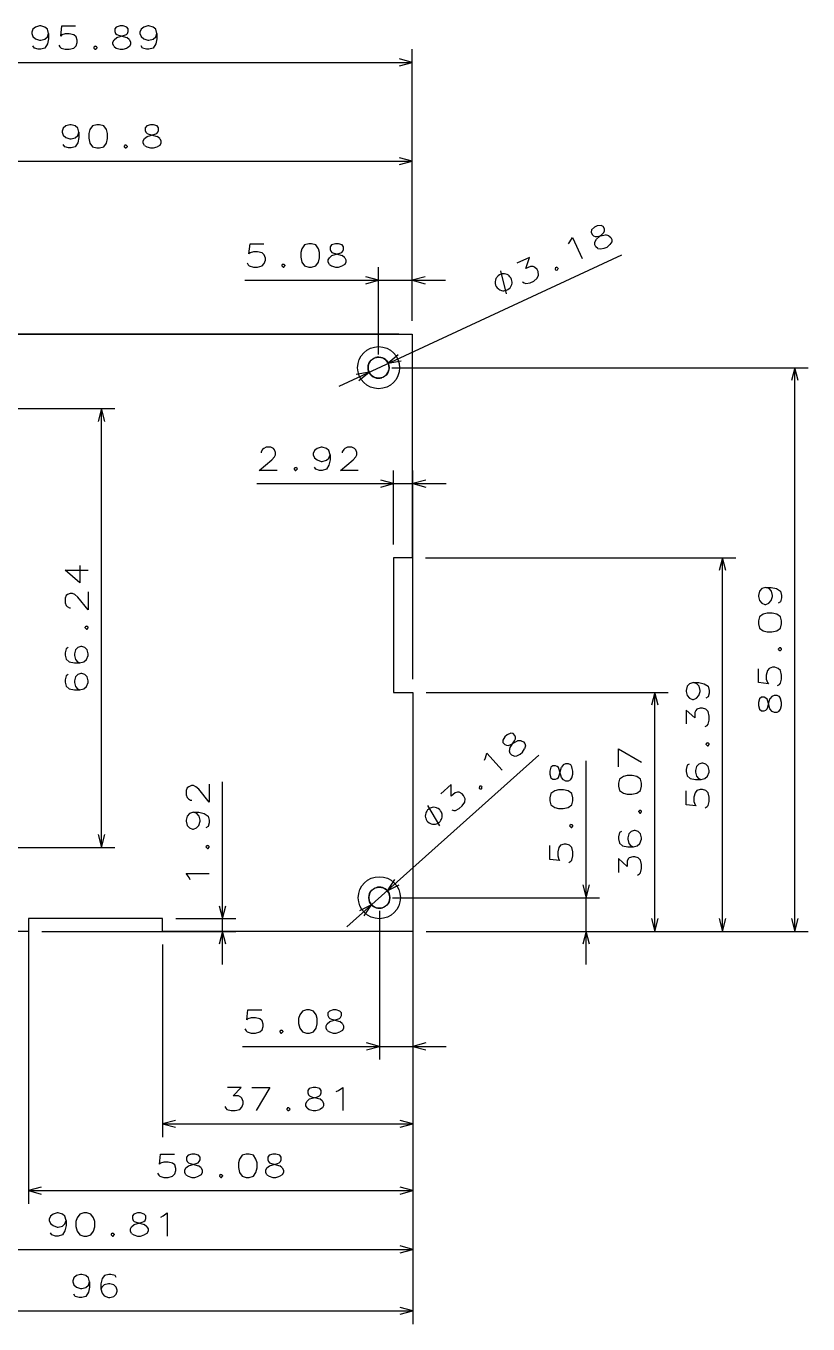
# Model space of a CAD drawing. Extents: x 21 to 231, y 6 to 201.
# Drawn here: x 112.5 to 230.6, y 5.5 to 201.5 of the extents above; entities that cross this region are included whole.
import ezdxf

# ---------------------------------------------------------------- set-up
doc = ezdxf.new("R2010")
doc.units = 0
doc.layers.get('0').update_dxf_attribs({"linetype": 'CONTINUOUS'})

msp = doc.modelspace()

# ---------------------------------------------------------------- linework, layer by layer
at = {"color": 3}
for p, q in [((170.84053, 156.969513), (170.84053, 197.973053)), ((74.950531, 195.973053), (170.84053, 195.973053)), ((170.84053, 156.969513), (170.84053, 183.056824)), ((80.040527, 181.056824), (170.84053, 181.056824)), ((159.782745, 147.115662), (202.489182, 166.93248)), ((145.554642, 163.084305), (175.84053, 163.084305)), ((168.84053, 154.969513), (24.461411, 154.969513)), ((167.760529, 149.889496), (230.633057, 149.889496)), ((228.633057, 64.799507), (228.633057, 149.889496)), ((80.710533, 143.719513), (125.894424, 143.719513)), ((123.894424, 77.479507), (123.894424, 143.719513)), ((170.950531, 102.869507), (170.950531, 134.381714)), ((147.382141, 132.381714), (175.950531, 132.381714)), ((172.84053, 121.189507), (219.712433, 121.189507)), ((217.712433, 64.799507), (217.712433, 121.189507)), ((172.950531, 100.869507), (209.497162, 100.869507)), ((207.497162, 64.799507), (207.497162, 100.869507)), ((170.950531, 98.869507), (170.950531, 45.442513)), ((170.950531, 98.869507), (170.950531, 14.796417)), ((170.950531, 98.869507), (170.950531, 23.667656)), ((160.953751, 65.491646), (189.97525, 91.391197)), ((197.124039, 59.799507), (197.124039, 90.527893)), ((142.184189, 59.799507), (142.184189, 87.367897)), ((80.710533, 77.479507), (125.894424, 77.479507)), ((167.870529, 69.879509), (199.124039, 69.879509)), ((165.870529, 67.879509), (165.870529, 45.442513)), ((112.870529, 64.719505), (112.870529, 23.667656)), ((114.870529, 64.799507), (144.184189, 64.799507)), ((172.950531, 64.799507), (209.497162, 64.799507)), ((172.950531, 64.799507), (199.124039, 64.799507)), ((172.950531, 64.799507), (230.633057, 64.799507)), ((172.950531, 64.799507), (219.712433, 64.799507)), ((133.140533, 62.799507), (133.140533, 33.748608)), ((170.950531, 62.799507), (170.950531, 33.748608)), ((170.950531, 62.799507), (170.950531, 5.521938)), ((145.222137, 47.442513), (175.950531, 47.442513)), ((133.140533, 35.748608), (170.950531, 35.748608)), ((112.870529, 25.667656), (170.950531, 25.667656)), ((80.140533, 16.796417), (170.950531, 16.796417)), ((74.950531, 7.521938), (170.950531, 7.521938))]:
    msp.add_line(p, q, dxfattribs=at)
at = {"color": 3, "ltscale": 0.32987}
msp.add_line((165.760529, 151.889496), (165.760529, 165.084305), dxfattribs=at)
at = {"color": 3, "ltscale": 0.20287}
msp.add_line((170.84053, 156.969513), (170.84053, 165.084305), dxfattribs=at)
at = {"color": 7}
for p, q in [((74.950531, 154.969513), (170.84053, 154.969513)), ((170.84053, 154.969513), (170.84053, 121.189507)), ((168.030533, 121.189507), (168.030533, 100.869507)), ((170.950531, 100.869507), (170.950531, 64.799507)), ((133.140533, 66.719505), (112.870529, 66.719505)), ((112.870529, 64.799507), (74.950531, 64.799507)), ((170.950531, 64.799507), (133.140533, 64.799507))]:
    msp.add_line(p, q, dxfattribs=at)
at = {"color": 3, "ltscale": 0.279805}
msp.add_line((168.030533, 123.189507), (168.030533, 134.381714), dxfattribs=at)
at = {"color": 7, "ltscale": 0.07025}
msp.add_line((170.84053, 121.189507), (168.030533, 121.189507), dxfattribs=at)
at = {"color": 7, "ltscale": 0.073}
msp.add_line((168.030533, 100.869507), (170.950531, 100.869507), dxfattribs=at)
at = {"color": 7, "ltscale": 0.048}
for p, q in [((112.870529, 66.719505), (112.870529, 64.799507)), ((133.140533, 64.799507), (133.140533, 66.719505))]:
    msp.add_line(p, q, dxfattribs=at)
at = {"color": 3, "ltscale": 0.226091}
msp.add_line((135.140533, 66.719505), (144.184189, 66.719505), dxfattribs=at)
at = {"color": 3}
for points in [[(115.906822, 200.344025), (115.737465, 200.964996), (115.3423, 201.303711), (114.721336, 201.473053), (114.551987, 201.473053), (113.931015, 201.303711), (113.535858, 200.964996), (113.366501, 200.513397), (113.366501, 200.344025), (113.535858, 199.892426), (113.931015, 199.553711), (114.551987, 199.327911), (114.721336, 199.327911), (115.3423, 199.497253), (115.737465, 199.835968), (115.906822, 200.344025), (115.906815, 199.553711), (115.737465, 198.763397), (115.3423, 198.142426), (114.721336, 197.973053), (114.326172, 197.973053), (113.761658, 198.142426), (113.535858, 198.48114)], [(117.453598, 198.594025), (117.622955, 198.311768), (117.792305, 198.142426), (118.413269, 197.973053), (119.034241, 197.973053), (119.711655, 198.142426), (120.050369, 198.48114), (120.219727, 198.989197), (120.219727, 199.327911), (120.050369, 199.835968), (119.711655, 200.118225), (119.034241, 200.287567), (118.413269, 200.287567), (117.905212, 200.118225), (117.735855, 199.948853), (117.905212, 201.473053), (119.993919, 201.473053)], [(125.79715, 198.368225), (125.627792, 198.70694), (125.627792, 199.045654), (125.79715, 199.384338), (126.192307, 199.723053), (127.377792, 200.061768), (127.660049, 200.174683), (127.829407, 200.344025), (127.942307, 200.626282), (127.942307, 201.021454), (127.716499, 201.303711)], [(126.135849, 201.303711), (125.910049, 201.021454), (125.910049, 200.626282), (126.022949, 200.344025), (126.192307, 200.174683), (126.474564, 200.061768), (127.716499, 199.723053)], [(127.716499, 201.303711), (127.151978, 201.473053), (126.700371, 201.473053), (126.135849, 201.303711)], [(132.255219, 200.344025), (132.085846, 200.964996), (131.690689, 201.303711), (131.069733, 201.473053), (130.900375, 201.473053), (130.279404, 201.303711), (129.884247, 200.964996), (129.71489, 200.513397), (129.71489, 200.344025), (129.884247, 199.892426), (130.279404, 199.553711), (130.900375, 199.327911), (131.069733, 199.327911), (131.690689, 199.497253), (132.085846, 199.835968), (132.255219, 200.344025), (132.255203, 199.553711), (132.085846, 198.763397), (131.690689, 198.142426), (131.069733, 197.973053), (130.674561, 197.973053), (130.110046, 198.142426), (129.884247, 198.48114)], [(122.895531, 198.424683), (122.726181, 198.25531)], [(122.726181, 198.25531), (122.726181, 198.142426)], [(122.726181, 198.142426), (122.895531, 197.973053)], [(122.895531, 198.424683), (123.008438, 198.424683)], [(122.895531, 197.973053), (123.008438, 197.973053)], [(123.177788, 198.25531), (123.008438, 198.424683)], [(123.008438, 197.973053), (123.177788, 198.142426)], [(123.177788, 198.25531), (123.177788, 198.142426)], [(125.79715, 198.368225), (126.135849, 198.142426), (126.700371, 197.973053), (127.151978, 197.973053), (127.716499, 198.142426)], [(128.111664, 199.384338), (127.716499, 199.723053)], [(128.111664, 199.384338), (128.281006, 199.045654), (128.281006, 198.70694), (128.111664, 198.368225), (127.716499, 198.142426)], [(168.908676, 195.455414), (170.84053, 195.973053), (168.908676, 196.490692)], [(120.495377, 185.427795), (120.326019, 186.048767), (119.930862, 186.387482), (119.309891, 186.556824), (119.140533, 186.556824), (118.519569, 186.387482), (118.124405, 186.048767), (117.955048, 185.597153), (117.955048, 185.427795), (118.124405, 184.976196), (118.519569, 184.637482), (119.140533, 184.411667), (119.309891, 184.411667), (119.930862, 184.581024), (120.326019, 184.919739), (120.495377, 185.427795), (120.495377, 184.637482), (120.326019, 183.847153), (119.930862, 183.226196), (119.309891, 183.056824), (118.914734, 183.056824), (118.350212, 183.226196), (118.124405, 183.564896)], [(130.385696, 183.451996), (130.216339, 183.79071), (130.216339, 184.12941), (130.385696, 184.468124), (130.780853, 184.806824), (131.966339, 185.145538), (132.248596, 185.258453), (132.417953, 185.427795), (132.530853, 185.710052), (132.530853, 186.105225), (132.305054, 186.387482)], [(130.724411, 186.387482), (130.498596, 186.105225), (130.498596, 185.710052), (130.611511, 185.427795), (130.780853, 185.258453), (131.06311, 185.145538), (132.305054, 184.806824)], [(132.305054, 186.387482), (131.74054, 186.556824), (131.288925, 186.556824), (130.724411, 186.387482)], [(132.700211, 184.468124), (132.305054, 184.806824)], [(132.700211, 184.468124), (132.869568, 184.12941), (132.869568, 183.79071), (132.700211, 183.451996), (132.305054, 183.226196)], [(127.484085, 183.508453), (127.314728, 183.339081)], [(127.314728, 183.339081), (127.314728, 183.226196)], [(127.314728, 183.226196), (127.484085, 183.056824)], [(127.484085, 183.508453), (127.596985, 183.508453)], [(127.484085, 183.056824), (127.596985, 183.056824)], [(127.766342, 183.339081), (127.596985, 183.508453)], [(127.596985, 183.056824), (127.766342, 183.226196)], [(127.766342, 183.339081), (127.766342, 183.226196)], [(130.385696, 183.451996), (130.724411, 183.226196), (131.288925, 183.056824), (131.74054, 183.056824), (132.305054, 183.226196)], [(168.908676, 180.5392), (170.84053, 181.056824), (168.908676, 181.574463)], [(197.941101, 170.698639), (197.855072, 170.347565), (198.021408, 169.989105), (198.242615, 169.780594), (198.467529, 169.698257), (198.771088, 169.714661), (200.040222, 169.930161)], [(199.374893, 171.363953), (198.791534, 171.279968), (198.381882, 171.089874), (197.941101, 170.698639)], [(198.869446, 167.893295), (198.573257, 168.129257), (198.430679, 168.436493), (198.441742, 168.815033), (198.657623, 169.288605), (199.590408, 170.094833), (199.79892, 170.316055), (199.881256, 170.540955), (199.864868, 170.844513), (199.698532, 171.202972), (199.374893, 171.363953)], [(145.893356, 165.705261), (146.062714, 165.423004), (146.232056, 165.253662), (146.853027, 165.084305), (147.473999, 165.084305), (148.151413, 165.253662), (148.490128, 165.592377), (148.659485, 166.100433), (148.659485, 166.439148), (148.490128, 166.947205), (148.151413, 167.229462), (147.473999, 167.398819), (146.853027, 167.398819), (146.344971, 167.229462), (146.175613, 167.06012), (146.344971, 168.584305), (148.43367, 168.584305)], [(160.243347, 168.414948), (159.678833, 168.584305), (159.227219, 168.584305), (158.662704, 168.414948)], [(194.423782, 168.568665), (194.659744, 168.864853)], [(194.659744, 168.864853), (195.032928, 169.535889), (196.506134, 166.361038)], [(200.541229, 169.789246), (200.040222, 169.930161)], [(200.541229, 169.789246), (200.837418, 169.553284), (200.979996, 169.246033), (200.968933, 168.867523), (200.705536, 168.496353)], [(158.324005, 165.479462), (158.154648, 165.818176), (158.154648, 166.156891), (158.324005, 166.495605), (158.719162, 166.834305), (159.904648, 167.173004), (160.186905, 167.285919), (160.356262, 167.455261), (160.469162, 167.737534), (160.469162, 168.13269), (160.243347, 168.414948)], [(158.662704, 168.414948), (158.436905, 168.13269), (158.436905, 167.737534), (158.549805, 167.455261), (158.719162, 167.285919), (159.001419, 167.173004), (160.243347, 166.834305)], [(160.638519, 166.495605), (160.243347, 166.834305)], [(198.869446, 167.893295), (199.271729, 167.831039), (199.855087, 167.915039), (200.26474, 168.105118), (200.705536, 168.496353)], [(151.335297, 165.535919), (151.165939, 165.366562)], [(151.165939, 165.366562), (151.165939, 165.253662)], [(151.165939, 165.253662), (151.335297, 165.084305)], [(151.335297, 165.535919), (151.448196, 165.535919)], [(151.335297, 165.084305), (151.448196, 165.084305)], [(151.617554, 165.366562), (151.448196, 165.535919)], [(151.448196, 165.084305), (151.617554, 165.253662)], [(151.617554, 165.366562), (151.617554, 165.253662)], [(158.324005, 165.479462), (158.662704, 165.253662), (159.227219, 165.084305), (159.678833, 165.084305), (160.243347, 165.253662)], [(160.638519, 166.495605), (160.807877, 166.156891), (160.807877, 165.818176), (160.638519, 165.479462), (160.243347, 165.253662)], [(187.498566, 162.865875), (187.770996, 162.681122), (187.995895, 162.598785), (188.630463, 162.706543), (189.193741, 162.967926), (189.736938, 163.406677), (189.901627, 163.856476), (189.841385, 164.388641), (189.698822, 164.695877), (189.331345, 165.085464), (189.106445, 165.167801), (188.727921, 165.178848), (188.011017, 164.846191), (188.539856, 166.522949), (186.645187, 165.643768)], [(192.506226, 165.002853), (192.423889, 164.777954)], [(192.423889, 164.777954), (192.471405, 164.675537)], [(192.471405, 164.675537), (192.69632, 164.593201)], [(192.506226, 165.002853), (192.608643, 165.050385)], [(192.833542, 164.968033), (192.608643, 165.050385)], [(192.69632, 164.593201), (192.798737, 164.640717)], [(192.798737, 164.640717), (192.881073, 164.865631)], [(192.833542, 164.968033), (192.881073, 164.865631)], [(163.828674, 162.566666), (165.760529, 163.084305), (163.828674, 163.601944)], [(172.772385, 163.601944), (170.84053, 163.084305), (172.772385, 162.566666)], [(185.063995, 161.051605), (184.225769, 164.521088)], [(168.73732, 151.841461), (167.20282, 150.558762), (169.17308, 150.902359)], [(162.783737, 147.937561), (164.318237, 149.220245), (162.347977, 148.876648)], [(229.150696, 147.957657), (228.633057, 149.889496), (228.115417, 147.957657)], [(124.412064, 141.787659), (123.894424, 143.719513), (123.376785, 141.787659)], [(150.430527, 134.381714), (147.720856, 134.381714), (149.640213, 135.962357), (150.03537, 136.413971), (150.204727, 136.752686), (150.204727, 137.0914), (150.03537, 137.486542), (149.866013, 137.712357), (149.470856, 137.881714), (148.793427, 137.881714), (148.39827, 137.712357), (148.228912, 137.542999), (148.003113, 137.204285), (148.003113, 137.034943)], [(158.435364, 136.752686), (158.266022, 137.373657), (157.87085, 137.712357), (157.249878, 137.881714), (157.080536, 137.881714), (156.459564, 137.712357), (156.064407, 137.373657), (155.89505, 136.922028), (155.89505, 136.752686), (156.064407, 136.301071), (156.459564, 135.962357), (157.080536, 135.736542), (157.249878, 135.736542), (157.87085, 135.905914), (158.266022, 136.244614), (158.435364, 136.752686), (158.435364, 135.962357), (158.266022, 135.172028), (157.87085, 134.551071), (157.249878, 134.381714), (156.854721, 134.381714), (156.290207, 134.551071), (156.064407, 134.889771)], [(162.691818, 134.381714), (159.982147, 134.381714), (161.901505, 135.962357), (162.296661, 136.413971), (162.466019, 136.752686), (162.466019, 137.0914), (162.296661, 137.486542), (162.127304, 137.712357), (161.732147, 137.881714), (161.054718, 137.881714), (160.659561, 137.712357), (160.490204, 137.542999), (160.264404, 137.204285), (160.264404, 137.034943)], [(153.162781, 134.833328), (152.993439, 134.663971)], [(152.993439, 134.663971), (152.993439, 134.551071)], [(152.993439, 134.551071), (153.162781, 134.381714)], [(153.162781, 134.833328), (153.275696, 134.833328)], [(153.162781, 134.381714), (153.275696, 134.381714)], [(153.445053, 134.663971), (153.275696, 134.833328)], [(153.275696, 134.381714), (153.445053, 134.551071)], [(153.445053, 134.663971), (153.445053, 134.551071)], [(166.098679, 131.864075), (168.030533, 132.381714), (166.098679, 132.899353)], [(172.882385, 132.899353), (170.950531, 132.381714), (172.882385, 131.864075)], [(120.652489, 120.01564), (120.652489, 117.418869), (118.394424, 119.338226), (120.087975, 119.338226), (121.894424, 119.338226)], [(218.230072, 119.25766), (217.712433, 121.189507), (217.194794, 119.25766)], [(121.894424, 116.041443), (121.894424, 113.331772), (120.313782, 115.251129), (119.862167, 115.646286), (119.523453, 115.815643), (119.184746, 115.815643), (118.789581, 115.646286), (118.563782, 115.476929), (118.394424, 115.081772), (118.394424, 114.40435), (118.563782, 114.009186), (118.733139, 113.839828), (119.071838, 113.614029), (119.241196, 113.614029)], [(224.262085, 116.704185), (223.641113, 116.534828), (223.302399, 116.139664), (223.133057, 115.5187), (223.133057, 115.34935), (223.302399, 114.728378), (223.641113, 114.333221), (224.092728, 114.163864), (224.262085, 114.163864), (224.713699, 114.333221), (225.052399, 114.728378), (225.278214, 115.34935), (225.278214, 115.5187), (225.108856, 116.139664), (224.770142, 116.534828), (224.262085, 116.704185), (225.052399, 116.704178), (225.842728, 116.534828), (226.463699, 116.139664), (226.633057, 115.5187), (226.633057, 115.123535), (226.463699, 114.559021), (226.124985, 114.333221)], [(121.612167, 110.881767), (121.44281, 110.712418)], [(121.44281, 110.59951), (121.44281, 110.712418)], [(121.44281, 110.59951), (121.612167, 110.430161)], [(121.612167, 110.881767), (121.725067, 110.881767)], [(121.612167, 110.430161), (121.725067, 110.430161)], [(121.894424, 110.712418), (121.725067, 110.881767)], [(121.725067, 110.430161), (121.894424, 110.59951)], [(121.894424, 110.59951), (121.894424, 110.712418)], [(118.846039, 107.641449), (118.563782, 107.472092), (118.394424, 106.85112), (118.394424, 106.512413), (118.563782, 105.891449), (119.015396, 105.496284), (119.80571, 105.326935), (120.596039, 105.326935), (121.21701, 105.496284), (121.612167, 105.834991), (121.894424, 106.455963), (121.894424, 106.681763), (121.725067, 107.302734), (121.38636, 107.641449), (120.934746, 107.810799), (120.765396, 107.810799), (120.313782, 107.641449), (119.975067, 107.302734), (119.80571, 106.681763), (119.80571, 106.455963), (119.975067, 105.834991), (120.257324, 105.496284), (120.652489, 105.326935)], [(226.3508, 107.626762), (226.181427, 107.457413)], [(226.181427, 107.344505), (226.181427, 107.457413)], [(226.181427, 107.344505), (226.3508, 107.175156)], [(226.3508, 107.626762), (226.463699, 107.626762)], [(226.3508, 107.175156), (226.463699, 107.175156)], [(226.633057, 107.457413), (226.463699, 107.626762)], [(226.463699, 107.175156), (226.633057, 107.344505)], [(226.633057, 107.344505), (226.633057, 107.457413)], [(226.012085, 101.902573), (226.294342, 102.07193), (226.463699, 102.24128), (226.633057, 102.862244), (226.633057, 103.483215), (226.463699, 104.160629), (226.124985, 104.499344), (225.616913, 104.668701), (225.278214, 104.668701), (224.770142, 104.499344), (224.487885, 104.160629), (224.318542, 103.483215), (224.318542, 102.862244), (224.487885, 102.354187), (224.657242, 102.18483), (223.133057, 102.354187), (223.133057, 104.442894)], [(118.846039, 103.554352), (118.563782, 103.384995), (118.394424, 102.764023), (118.394424, 102.425316), (118.563782, 101.804352), (119.015396, 101.409187), (119.80571, 101.239838), (120.596039, 101.239838), (121.21701, 101.409187), (121.612167, 101.747894), (121.894424, 102.368866), (121.894424, 102.594666), (121.725067, 103.215637), (121.38636, 103.554352), (120.934746, 103.723701), (120.765396, 103.723701), (120.313782, 103.554352), (119.975067, 103.215637), (119.80571, 102.594666), (119.80571, 102.368866), (119.975067, 101.747894), (120.257324, 101.409187), (120.652489, 101.239838)], [(213.341461, 102.354187), (212.72049, 102.18483), (212.381775, 101.789673), (212.212433, 101.168701), (212.212433, 100.999344), (212.381775, 100.37838), (212.72049, 99.983215), (213.172104, 99.813858), (213.341461, 99.813858), (213.793076, 99.983215), (214.131775, 100.37838), (214.35759, 100.999344), (214.35759, 101.168701), (214.188232, 101.789673), (213.849518, 102.18483), (213.341461, 102.354187), (214.131775, 102.354187), (214.922104, 102.18483), (215.543076, 101.789673), (215.712433, 101.168701), (215.712433, 100.773544), (215.543076, 100.209023), (215.204361, 99.983215)], [(208.014801, 98.937653), (207.497162, 100.869507), (206.979523, 98.937653)], [(226.237885, 97.984833), (225.89917, 97.815475), (225.560471, 97.815475), (225.221756, 97.984833), (224.883057, 98.37999), (224.544342, 99.565475), (224.431427, 99.847733), (224.262085, 100.01709), (223.979828, 100.12999), (223.584656, 100.12999), (223.302399, 99.904182)], [(225.221756, 100.299347), (224.883057, 99.904182)], [(225.221756, 100.299347), (225.560471, 100.468697), (225.89917, 100.468697), (226.237885, 100.299347), (226.463699, 99.904182)], [(215.091461, 95.726761), (215.373718, 95.896118), (215.543076, 96.065475), (215.712433, 96.686447), (215.712433, 97.307411), (215.543076, 97.984833), (215.204361, 98.32354), (214.696289, 98.492889), (214.35759, 98.492889), (213.849518, 98.32354), (213.680176, 98.15419), (213.510803, 97.815475), (213.510803, 97.025154), (212.212433, 98.210632), (212.212433, 96.121925)], [(223.302399, 99.904182), (223.133057, 99.339661), (223.133057, 98.888054), (223.302399, 98.323532)], [(223.302399, 98.323532), (223.584656, 98.097733), (223.979828, 98.097733), (224.262085, 98.210632), (224.431427, 98.37999), (224.544342, 98.662247), (224.883057, 99.904182)], [(226.237885, 97.984833), (226.463699, 98.323532), (226.633057, 98.888054), (226.633057, 99.339661), (226.463699, 99.904182)], [(185.7099, 94.729385), (185.175949, 94.479866), (184.839005, 94.179169), (184.530594, 93.676941)], [(186.232437, 91.261253), (185.880554, 91.401199), (185.655029, 91.653915), (185.555847, 92.019386), (185.625153, 92.53521), (186.284119, 93.577255), (186.41954, 93.849434), (186.433136, 94.088547), (186.329422, 94.374313), (186.066315, 94.669144), (185.7099, 94.729385)], [(184.530594, 93.676941), (184.550049, 93.315994), (184.813171, 93.021164), (185.085342, 92.88575), (185.324463, 92.872154), (185.610229, 92.975861), (186.76236, 93.550072)], [(186.232437, 91.261253), (186.635498, 91.318306), (187.169434, 91.567825), (187.506378, 91.86853), (187.814804, 92.370758)], [(187.282715, 93.560471), (186.76236, 93.550072)], [(187.282715, 93.560471), (187.634583, 93.420532), (187.860107, 93.167816), (187.95929, 92.802345), (187.814804, 92.370758)], [(201.997162, 89.653862), (201.997162, 92.363541), (205.497162, 90.331284)], [(215.430176, 93.276764), (215.260803, 93.107407)], [(215.260803, 92.994507), (215.260803, 93.107407)], [(215.260803, 92.994507), (215.430176, 92.82515)], [(215.430176, 93.276764), (215.543076, 93.276764)], [(215.430176, 92.82515), (215.543076, 92.82515)], [(215.712433, 93.107407), (215.543076, 93.276764)], [(215.543076, 92.82515), (215.712433, 92.994507)], [(215.712433, 92.994507), (215.712433, 93.107407)], [(181.781921, 90.618652), (181.92186, 90.970528)], [(181.92186, 90.970528), (182.084473, 91.72094), (184.414902, 89.109596)], [(212.664032, 90.036438), (212.381775, 89.867088), (212.212433, 89.246117), (212.212433, 88.90741), (212.381775, 88.286438), (212.833389, 87.891281), (213.623718, 87.721924), (214.414032, 87.721924), (215.035004, 87.891281), (215.430176, 88.229988), (215.712433, 88.85096), (215.712433, 89.076767), (215.543076, 89.697731), (215.204361, 90.036438), (214.752747, 90.205795), (214.583389, 90.205795), (214.131775, 90.036438), (213.793076, 89.697731), (213.623718, 89.076767), (213.623718, 88.85096), (213.793076, 88.229988), (214.075333, 87.891281), (214.47049, 87.721924)], [(191.793396, 89.568222), (191.624039, 89.0037), (191.624039, 88.552094), (191.793396, 87.987572)], [(194.728882, 87.648865), (194.390167, 87.479507), (194.051453, 87.479507), (193.712753, 87.648865), (193.374039, 88.044022), (193.035339, 89.229507), (192.922424, 89.511765), (192.753067, 89.681122), (192.47081, 89.794022), (192.075653, 89.794022), (191.793396, 89.568222)], [(191.793396, 87.987572), (192.075653, 87.761765), (192.47081, 87.761765), (192.753067, 87.874672), (192.922424, 88.044022), (193.035339, 88.326279), (193.374039, 89.568222)], [(193.712753, 89.963379), (193.374039, 89.568222)], [(193.712753, 89.963379), (194.051453, 90.132736), (194.390167, 90.132736), (194.728882, 89.963379), (194.954681, 89.568222)], [(194.728882, 87.648865), (194.954681, 87.987572), (195.124039, 88.552086), (195.124039, 89.0037), (194.954681, 89.568222)], [(140.184189, 87.02919), (140.184189, 84.319504), (138.603546, 86.238861), (138.151932, 86.634026), (137.813232, 86.803375), (137.474518, 86.803375), (137.079346, 86.634026), (136.853546, 86.464668), (136.684189, 86.069504), (136.684189, 85.39209), (136.853546, 84.996925), (137.022903, 84.827576), (137.361603, 84.601768), (137.530975, 84.601768)], [(176.807617, 83.152946), (177.121902, 83.055115), (177.361023, 83.041519), (177.937088, 83.328629), (178.400391, 83.742096), (178.793045, 84.319504), (178.820236, 84.797737), (178.608292, 85.289566), (178.382767, 85.542274), (177.918137, 85.808578), (177.679016, 85.822174), (177.313538, 85.723), (176.723877, 85.196777), (176.743851, 86.954834), (175.185471, 85.564095)], [(180.980591, 86.650032), (180.966995, 86.410912)], [(180.966995, 86.410912), (181.042175, 86.326675)], [(180.980591, 86.650032), (181.064819, 86.725204)], [(181.042175, 86.326675), (181.281281, 86.31308)], [(181.30394, 86.711609), (181.064819, 86.725204)], [(181.281281, 86.31308), (181.365524, 86.38826)], [(181.30394, 86.711609), (181.37912, 86.62738)], [(181.365524, 86.38826), (181.37912, 86.62738)], [(215.091461, 83.465469), (215.373718, 83.634827), (215.543076, 83.804184), (215.712433, 84.425156), (215.712433, 85.04612), (215.543076, 85.723541), (215.204361, 86.062248), (214.696289, 86.231606), (214.35759, 86.231606), (213.849518, 86.062248), (213.567261, 85.723541), (213.397919, 85.04612), (213.397919, 84.425156), (213.567261, 83.917084), (213.736618, 83.747734), (212.212433, 83.917084), (212.212433, 86.005798)], [(137.813232, 82.772736), (137.192261, 82.603378), (136.853546, 82.208221), (136.684189, 81.58725), (136.684189, 81.417892), (136.853546, 80.796928), (137.192261, 80.401764), (137.643875, 80.232414), (137.813232, 80.232414), (138.264832, 80.401764), (138.603546, 80.796928), (138.829346, 81.417892), (138.829346, 81.58725), (138.660004, 82.208221), (138.321289, 82.603378), (137.813232, 82.772736), (138.603546, 82.772736), (139.393875, 82.603378), (140.014832, 82.208221), (140.184189, 81.58725), (140.184189, 81.192093), (140.014832, 80.627571), (139.676132, 80.401764)], [(175.003632, 80.710747), (173.19548, 83.788177)], [(205.214905, 83.116768), (205.045563, 82.947411)], [(205.045563, 82.834503), (205.045563, 82.947411)], [(205.045563, 82.834503), (205.214905, 82.665154)], [(205.214905, 83.116768), (205.32782, 83.116768)], [(205.214905, 82.665154), (205.32782, 82.665154)], [(205.497162, 82.947411), (205.32782, 83.116768)], [(205.32782, 82.665154), (205.497162, 82.834503)], [(205.497162, 82.834503), (205.497162, 82.947411)], [(194.841782, 80.942413), (194.672424, 80.773056)], [(194.672424, 80.660156), (194.672424, 80.773056)], [(194.672424, 80.660156), (194.841782, 80.490799)], [(194.841782, 80.942413), (194.954681, 80.942413)], [(194.841782, 80.490799), (194.954681, 80.490799)], [(195.124039, 80.773056), (194.954681, 80.942413)], [(194.954681, 80.490799), (195.124039, 80.660156)], [(195.124039, 80.660156), (195.124039, 80.773056)], [(123.376785, 79.411362), (123.894424, 77.479507), (124.412064, 79.411362)], [(202.448776, 79.876442), (202.166519, 79.707085), (201.997162, 79.086121), (201.997162, 78.747406), (202.166519, 78.126442), (202.618134, 77.731277), (203.408463, 77.561928), (204.198792, 77.561928), (204.819748, 77.731277), (205.214905, 78.069992), (205.497162, 78.690956), (205.497162, 78.916763), (205.32782, 79.537735), (204.989105, 79.876442), (204.537491, 80.045799), (204.368134, 80.045799), (203.916519, 79.876442), (203.57782, 79.537735), (203.408463, 78.916763), (203.408463, 78.690956), (203.57782, 78.069992), (203.860077, 77.731277), (204.255234, 77.561928)], [(139.901932, 77.78241), (139.732574, 77.613052)], [(139.732574, 77.500153), (139.732574, 77.613052)], [(139.732574, 77.500153), (139.901932, 77.330795)], [(139.901932, 77.78241), (140.014832, 77.78241)], [(139.901932, 77.330795), (140.014832, 77.330795)], [(140.184189, 77.613052), (140.014832, 77.78241)], [(140.014832, 77.330795), (140.184189, 77.500153)], [(140.184189, 77.500153), (140.184189, 77.613052)], [(194.503067, 75.218216), (194.785339, 75.387573), (194.954681, 75.556931), (195.124039, 76.177895), (195.124039, 76.798859), (194.954681, 77.47628), (194.615982, 77.814987), (194.10791, 77.984344), (193.769196, 77.984344), (193.261139, 77.814987), (192.978882, 77.47628), (192.809525, 76.798859), (192.809525, 76.177895), (192.978882, 75.66983), (193.148239, 75.500473), (191.624039, 75.66983), (191.624039, 77.758537)], [(204.876205, 73.305473), (205.158463, 73.474831), (205.32782, 73.64418), (205.497162, 74.265152), (205.497162, 74.886116), (205.32782, 75.563538), (204.989105, 75.902252), (204.481049, 76.071602), (204.142334, 76.071602), (203.634262, 75.902252), (203.464905, 75.732895), (203.295563, 75.39418), (203.295563, 74.603859), (201.997162, 75.789345), (201.997162, 73.700638)], [(137.135803, 72.904991), (136.684189, 73.525955), (140.184189, 73.525955)], [(137.305161, 72.566284), (137.135803, 72.904991)], [(168.153519, 72.610695), (167.056824, 70.938187), (168.842834, 71.83828)], [(196.6064, 71.811356), (197.124039, 69.879509), (197.641678, 71.811356)], [(141.66655, 68.65136), (142.184189, 66.719505), (142.701828, 68.65136)], [(163.587555, 67.148323), (164.684235, 68.820824), (162.898224, 67.920738)], [(206.979523, 66.731361), (207.497162, 64.799507), (208.014801, 66.731361)], [(217.194794, 66.731361), (217.712433, 64.799507), (218.230072, 66.731361)], [(228.115417, 66.731361), (228.633057, 64.799507), (229.150696, 66.731361)], [(142.701828, 62.867657), (142.184189, 64.799507), (141.66655, 62.867657)], [(197.641678, 62.867657), (197.124039, 64.799507), (196.6064, 62.867657)], [(145.560852, 50.06348), (145.730209, 49.781223), (145.899567, 49.611866), (146.520538, 49.442513), (147.141495, 49.442513), (147.818909, 49.611866), (148.157623, 49.950577), (148.326981, 50.458641), (148.326981, 50.797352), (148.157623, 51.305416), (147.818909, 51.587673), (147.141495, 51.757027), (146.520538, 51.757027), (146.012466, 51.587673), (145.843109, 51.41832), (146.012466, 52.942513), (148.101181, 52.942513)], [(159.910858, 52.773155), (159.346344, 52.942513), (158.89473, 52.942513), (158.330215, 52.773155)], [(157.991501, 49.837673), (157.822144, 50.176384), (157.822144, 50.515091), (157.991501, 50.853802), (158.386658, 51.192513), (159.572144, 51.531223), (159.854401, 51.644127), (160.023758, 51.81348), (160.136658, 52.095737), (160.136658, 52.490898), (159.910858, 52.773155)], [(158.330215, 52.773155), (158.104401, 52.490898), (158.104401, 52.095737), (158.2173, 51.81348), (158.386658, 51.644127), (158.668915, 51.531223), (159.910858, 51.192513)], [(160.306015, 50.853802), (159.910858, 51.192513)], [(151.002792, 49.894127), (150.833435, 49.72477)], [(150.833435, 49.72477), (150.833435, 49.611866)], [(150.833435, 49.611866), (151.002792, 49.442513)], [(151.002792, 49.894127), (151.115692, 49.894127)], [(151.002792, 49.442513), (151.115692, 49.442513)], [(151.285049, 49.72477), (151.115692, 49.894127)], [(151.115692, 49.442513), (151.285049, 49.611866)], [(151.285049, 49.72477), (151.285049, 49.611866)], [(157.991501, 49.837673), (158.330215, 49.611866), (158.89473, 49.442513), (159.346344, 49.442513), (159.910858, 49.611866)], [(160.306015, 50.853802), (160.475372, 50.515091), (160.475372, 50.176384), (160.306015, 49.837673), (159.910858, 49.611866)], [(163.938675, 46.924873), (165.870529, 47.442513), (163.938675, 47.960152)], [(172.882385, 47.960152), (170.950531, 47.442513), (172.882385, 46.924873)], [(142.516495, 38.369576), (142.685852, 38.087318), (142.855209, 37.917961), (143.476181, 37.748608), (144.097137, 37.748608), (144.774567, 37.917961), (145.113266, 38.256672), (145.282623, 38.764736), (145.282623, 39.103447), (145.113266, 39.611511), (144.943909, 39.780865), (144.605209, 39.950218), (143.81488, 39.950218), (145.000366, 41.248608), (142.911652, 41.248608)], [(146.603592, 41.248608), (149.313278, 41.248608), (147.281006, 37.748608)], [(156.866501, 41.079254), (156.301987, 41.248608), (155.850372, 41.248608), (155.285858, 41.079254)], [(159.711655, 40.796997), (160.332626, 41.248608), (160.332626, 37.748608)], [(154.947144, 38.143768), (154.777786, 38.482479), (154.777786, 38.82119), (154.947144, 39.159897), (155.3423, 39.498608), (156.527786, 39.837318), (156.810043, 39.950218), (156.979401, 40.119576), (157.0923, 40.401833), (157.0923, 40.796997), (156.866501, 41.079254)], [(155.285858, 41.079254), (155.060043, 40.796997), (155.060043, 40.401833), (155.172943, 40.119576), (155.3423, 39.950218), (155.624557, 39.837318), (156.866501, 39.498608)], [(157.261658, 39.159897), (156.866501, 39.498608)], [(159.372955, 40.62764), (159.711655, 40.796997)], [(152.045532, 38.200218), (151.876175, 38.030869)], [(151.876175, 38.030869), (151.876175, 37.917961)], [(151.876175, 37.917961), (152.045532, 37.748608)], [(152.045532, 38.200218), (152.158432, 38.200218)], [(152.045532, 37.748608), (152.158432, 37.748608)], [(152.327789, 38.030869), (152.158432, 38.200218)], [(152.158432, 37.748608), (152.327789, 37.917961)], [(152.327789, 38.030869), (152.327789, 37.917961)], [(154.947144, 38.143768), (155.285858, 37.917961), (155.850372, 37.748608), (156.301987, 37.748608), (156.866501, 37.917961)], [(157.261658, 39.159897), (157.431015, 38.82119), (157.431015, 38.482479), (157.261658, 38.143768), (156.866501, 37.917961)], [(135.072388, 36.266247), (133.140533, 35.748608), (135.072388, 35.230972)], [(169.018677, 35.230972), (170.950531, 35.748608), (169.018677, 36.266247)], [(132.3815, 28.288624), (132.550858, 28.006367), (132.720215, 27.837009), (133.341171, 27.667656), (133.962143, 27.667656), (134.639557, 27.837009), (134.978271, 28.17572), (135.147629, 28.683784), (135.147629, 29.022495), (134.978271, 29.53056), (134.639557, 29.812817), (133.962143, 29.98217), (133.341171, 29.98217), (132.833115, 29.812817), (132.663757, 29.643463), (132.833115, 31.167656), (134.921814, 31.167656)], [(136.637955, 28.062817), (136.468597, 28.401527), (136.468597, 28.740238), (136.637955, 29.078945), (137.033112, 29.417656), (138.218597, 29.756367), (138.500854, 29.86927), (138.670212, 30.038624), (138.783112, 30.320881), (138.783112, 30.716042), (138.557312, 30.998302)], [(136.976654, 30.998302), (136.750854, 30.716042), (136.750854, 30.320881), (136.863754, 30.038624), (137.033112, 29.86927), (137.315369, 29.756367), (138.557312, 29.417656)], [(138.557312, 30.998302), (137.992783, 31.167656), (137.541168, 31.167656), (136.976654, 30.998302)], [(138.952469, 29.078945), (138.557312, 29.417656)], [(148.899246, 28.062817), (148.729889, 28.401527), (148.729889, 28.740238), (148.899246, 29.078945), (149.294403, 29.417656), (150.479889, 29.756367), (150.762146, 29.86927), (150.931503, 30.038624), (151.044403, 30.320881), (151.044403, 30.716042), (150.818604, 30.998302)], [(149.237946, 30.998302), (149.012146, 30.716042), (149.012146, 30.320881), (149.125046, 30.038624), (149.294403, 29.86927), (149.57666, 29.756367), (150.818604, 29.417656)], [(150.818604, 30.998302), (150.254074, 31.167656), (149.80246, 31.167656), (149.237946, 30.998302)], [(151.21376, 29.078945), (150.818604, 29.417656)], [(136.637955, 28.062817), (136.976654, 27.837009), (137.541168, 27.667656), (137.992783, 27.667656), (138.557312, 27.837009)], [(138.952469, 29.078945), (139.121826, 28.740238), (139.121826, 28.401527), (138.952469, 28.062817), (138.557312, 27.837009)], [(141.910522, 28.11927), (141.74118, 27.949913)], [(141.74118, 27.949913), (141.74118, 27.837009)], [(141.74118, 27.837009), (141.910522, 27.667656)], [(141.910522, 28.11927), (142.023438, 28.11927)], [(141.910522, 27.667656), (142.023438, 27.667656)], [(142.192795, 27.949913), (142.023438, 28.11927)], [(142.023438, 27.667656), (142.192795, 27.837009)], [(142.192795, 27.949913), (142.192795, 27.837009)], [(148.899246, 28.062817), (149.237946, 27.837009), (149.80246, 27.667656), (150.254074, 27.667656), (150.818604, 27.837009)], [(151.21376, 29.078945), (151.383118, 28.740238), (151.383118, 28.401527), (151.21376, 28.062817), (150.818604, 27.837009)], [(114.802383, 26.185291), (112.870529, 25.667656), (114.802383, 25.150017)], [(169.018677, 25.150017), (170.950531, 25.667656), (169.018677, 26.185291)], [(118.556824, 21.167385), (118.387466, 21.788353), (117.99231, 22.127064), (117.371338, 22.296417), (117.201981, 22.296417), (116.581017, 22.127064), (116.185852, 21.788353), (116.016495, 21.336739), (116.016495, 21.167385), (116.185852, 20.715771), (116.581017, 20.377064), (117.201981, 20.151257), (117.371338, 20.151257), (117.99231, 20.32061), (118.387466, 20.659321), (118.556824, 21.167385), (118.556824, 20.377064), (118.387466, 19.586739), (117.99231, 18.965771), (117.371338, 18.796417), (116.976181, 18.796417), (116.411659, 18.965771), (116.185852, 19.304482)], [(128.447144, 19.191578), (128.277786, 19.530289), (128.277786, 19.868999), (128.447144, 20.207706), (128.842316, 20.546417), (130.027786, 20.885128), (130.310043, 20.998032), (130.479401, 21.167385), (130.592316, 21.449642), (130.592316, 21.844803), (130.366501, 22.127064)], [(128.785858, 22.127064), (128.560043, 21.844803), (128.560043, 21.449642), (128.672943, 21.167385), (128.842316, 20.998032), (129.124573, 20.885128), (130.366501, 20.546417)], [(130.366501, 22.127064), (129.801987, 22.296417), (129.350372, 22.296417), (128.785858, 22.127064)], [(132.872955, 21.675449), (133.21167, 21.844803)], [(133.21167, 21.844803), (133.832626, 22.296417), (133.832626, 18.796417)], [(130.761658, 20.207706), (130.366501, 20.546417)], [(130.761658, 20.207706), (130.931015, 19.868999), (130.931015, 19.530289), (130.761658, 19.191578), (130.366501, 18.965771)], [(125.545532, 19.248032), (125.376175, 19.078674)], [(125.376175, 19.078674), (125.376175, 18.965771)], [(125.376175, 18.965771), (125.545532, 18.796417)], [(125.545532, 19.248032), (125.658432, 19.248032)], [(125.545532, 18.796417), (125.658432, 18.796417)], [(125.827789, 19.078674), (125.658432, 19.248032)], [(125.658432, 18.796417), (125.827789, 18.965771)], [(125.827789, 19.078674), (125.827789, 18.965771)], [(128.447144, 19.191578), (128.785858, 18.965771), (129.350372, 18.796417), (129.801987, 18.796417), (130.366501, 18.965771)], [(169.018677, 16.278778), (170.950531, 16.796417), (169.018677, 17.314053)], [(122.092468, 11.892906), (121.923111, 12.513874), (121.527954, 12.852585), (120.906982, 13.021938), (120.737625, 13.021938), (120.116661, 12.852585), (119.721497, 12.513874), (119.552139, 12.06226), (119.552139, 11.892906), (119.721497, 11.441292), (120.116661, 11.102585), (120.737625, 10.876778), (120.906982, 10.876778), (121.527954, 11.046131), (121.923111, 11.384842), (122.092468, 11.892906), (122.092468, 11.102585), (121.923111, 10.31226), (121.527954, 9.691292), (120.906982, 9.521938), (120.511826, 9.521938), (119.947304, 9.691292), (119.721497, 10.030003)], [(126.123108, 12.570324), (125.953758, 12.852585), (125.332794, 13.021938), (124.99408, 13.021938), (124.373108, 12.852585), (123.977951, 12.40097), (123.808594, 11.610649), (123.808594, 10.820324), (123.977951, 10.199356), (124.316666, 9.804195), (124.93763, 9.521938), (125.163437, 9.521938), (125.784401, 9.691292), (126.123108, 10.030003), (126.292465, 10.481617), (126.292465, 10.65097), (126.123108, 11.102585), (125.784401, 11.441292), (125.163437, 11.610649), (124.93763, 11.610649), (124.316666, 11.441292), (123.977951, 11.159035), (123.808594, 10.763874)], [(169.018677, 7.004299), (170.950531, 7.521938), (169.018677, 8.039577)]]:
    msp.add_lwpolyline(points, dxfattribs=at)
for points in [[(123.171181, 186.556824), (122.550217, 186.387482), (122.155052, 185.822968), (121.985703, 185.258453), (121.985703, 184.524567), (122.155052, 183.79071), (122.550217, 183.226196), (123.171181, 183.056824), (123.622795, 183.056824), (124.243759, 183.226196), (124.638924, 183.79071), (124.808273, 184.468124), (124.808273, 185.258453), (124.638924, 185.822968), (124.243759, 186.387482), (123.622795, 186.556824)], [(155.196579, 168.584305), (154.575607, 168.414948), (154.18045, 167.850433), (154.011093, 167.285919), (154.011093, 166.552048), (154.18045, 165.818176), (154.575607, 165.253662), (155.196579, 165.084305), (155.648193, 165.084305), (156.269165, 165.253662), (156.664322, 165.818176), (156.833679, 166.495605), (156.833679, 167.285919), (156.664322, 167.850433), (156.269165, 168.414948), (155.648193, 168.584305)], [(185.80899, 163.326538), (185.759888, 163.432358), (185.608765, 163.619461), (185.482193, 163.753647), (185.380157, 163.83493), (185.200684, 163.94455), (184.968277, 164.029633), (184.760422, 164.061813), (184.630035, 164.065613), (184.446747, 164.044861), (184.210541, 163.999573), (184.104706, 163.95047), (183.998886, 163.901367), (183.811783, 163.750229), (183.677582, 163.623657), (183.596313, 163.521637), (183.486679, 163.342148), (183.401596, 163.109741), (183.369431, 162.901886), (183.365616, 162.771515), (183.386368, 162.588226), (183.431671, 162.352005), (183.480774, 162.246185), (183.529877, 162.14035), (183.681, 161.953247), (183.807587, 161.819061), (183.909607, 161.737793), (184.089096, 161.628143), (184.321487, 161.54306), (184.529343, 161.510895), (184.659729, 161.50708), (184.843018, 161.527832), (185.079224, 161.573135), (185.185059, 161.622253), (185.290894, 161.671356), (185.477997, 161.822479), (185.612183, 161.949051), (185.693451, 162.051071), (185.803085, 162.23056), (185.888168, 162.462967), (185.920334, 162.670807), (185.924149, 162.801193), (185.903397, 162.984497), (185.858109, 163.220703)], [(223.133057, 111.205795), (223.302399, 110.584824), (223.866913, 110.189667), (224.431427, 110.020309), (225.165314, 110.020309), (225.89917, 110.189667), (226.463699, 110.584824), (226.633057, 111.205795), (226.633057, 111.65741), (226.463699, 112.278381), (225.89917, 112.673538), (225.221756, 112.842896), (224.431427, 112.842896), (223.866913, 112.673538), (223.302399, 112.278381), (223.133057, 111.65741)], [(201.997162, 86.695801), (202.166519, 86.074829), (202.731049, 85.679672), (203.295563, 85.510315), (204.029419, 85.510315), (204.763306, 85.679672), (205.32782, 86.074829), (205.497162, 86.695801), (205.497162, 87.147415), (205.32782, 87.768379), (204.763306, 88.163544), (204.085876, 88.332893), (203.295563, 88.332893), (202.731049, 88.163544), (202.166519, 87.768379), (201.997162, 87.147415)], [(191.624039, 84.521439), (191.793396, 83.900475), (192.35791, 83.50531), (192.922424, 83.33596), (193.656296, 83.33596), (194.390167, 83.50531), (194.954681, 83.900475), (195.124039, 84.521439), (195.124039, 84.973053), (194.954681, 85.594025), (194.390167, 85.989182), (193.712753, 86.158539), (192.922424, 86.158539), (192.35791, 85.989182), (191.793396, 85.594025), (191.624039, 84.973053)], [(175.057053, 83.103951), (174.97937, 83.190994), (174.780487, 83.326248), (174.620438, 83.417969), (174.499237, 83.466171), (174.29567, 83.519058), (174.048584, 83.533112), (173.840332, 83.503632), (173.714447, 83.469475), (173.545044, 83.396469), (173.332108, 83.284637), (173.245071, 83.206955), (173.15802, 83.129272), (173.022781, 82.930389), (172.931046, 82.77034), (172.882843, 82.649139), (172.829956, 82.445572), (172.815918, 82.198486), (172.845383, 81.990234), (172.879547, 81.864349), (172.952545, 81.694946), (173.064392, 81.482018), (173.142075, 81.394974), (173.219742, 81.307922), (173.41864, 81.172676), (173.578674, 81.080948), (173.699875, 81.032745), (173.903442, 80.979858), (174.150528, 80.965813), (174.35878, 80.995293), (174.484665, 81.029449), (174.654068, 81.102448), (174.867004, 81.214287), (174.954056, 81.291969), (175.041092, 81.369652), (175.176346, 81.568535), (175.268066, 81.728577), (175.316269, 81.849777), (175.369156, 82.053345), (175.383209, 82.300438), (175.353729, 82.508682), (175.319565, 82.634567), (175.246567, 82.803978), (175.134735, 83.016907)], [(154.864075, 52.942513), (154.243118, 52.773155), (153.847946, 52.208641), (153.678589, 51.644127), (153.678589, 50.910255), (153.847946, 50.176384), (154.243103, 49.611866), (154.864075, 49.442513), (155.315689, 49.442513), (155.936661, 49.611866), (156.331818, 50.176384), (156.501175, 50.853802), (156.501175, 51.644127), (156.331818, 52.208641), (155.936661, 52.773155), (155.315689, 52.942513)], [(145.77182, 31.167656), (145.150848, 30.998302), (144.755692, 30.433784), (144.586334, 29.86927), (144.586334, 29.135399), (144.755692, 28.401527), (145.150848, 27.837009), (145.77182, 27.667656), (146.223434, 27.667656), (146.844406, 27.837009), (147.239563, 28.401527), (147.40892, 29.078945), (147.40892, 29.86927), (147.239563, 30.433784), (146.844406, 30.998302), (146.223434, 31.167656)], [(121.232628, 22.296417), (120.611664, 22.127064), (120.216499, 21.562546), (120.04715, 20.998032), (120.04715, 20.26416), (120.216499, 19.530289), (120.611664, 18.965771), (121.232628, 18.796417), (121.684242, 18.796417), (122.305206, 18.965771), (122.700371, 19.530289), (122.86972, 20.207706), (122.86972, 20.998032), (122.700371, 21.562546), (122.305206, 22.127064), (121.684242, 22.296417)]]:
    msp.add_lwpolyline(points, close=True, dxfattribs=at)
at = {"color": 7}
for centre, radius in [((165.760529, 149.889496), 3.175), ((165.760529, 149.889496), 1.59), ((165.870529, 69.879509), 3.175), ((165.870529, 69.879509), 1.59)]:
    msp.add_circle(centre, radius, dxfattribs=at)
at = {"color": 3}
for centre, start, end in [((165.760529, 149.889496), 132.822276, 287.929845), ((165.760529, 149.889496), 312.822282, 107.929809), ((165.870529, 69.879509), 149.676397, 287.929845), ((165.870529, 69.879509), 329.676402, 107.929809)]:
    msp.add_arc(centre, 1.59, start, end, dxfattribs=at)

doc.saveas('drawing.dxf')
